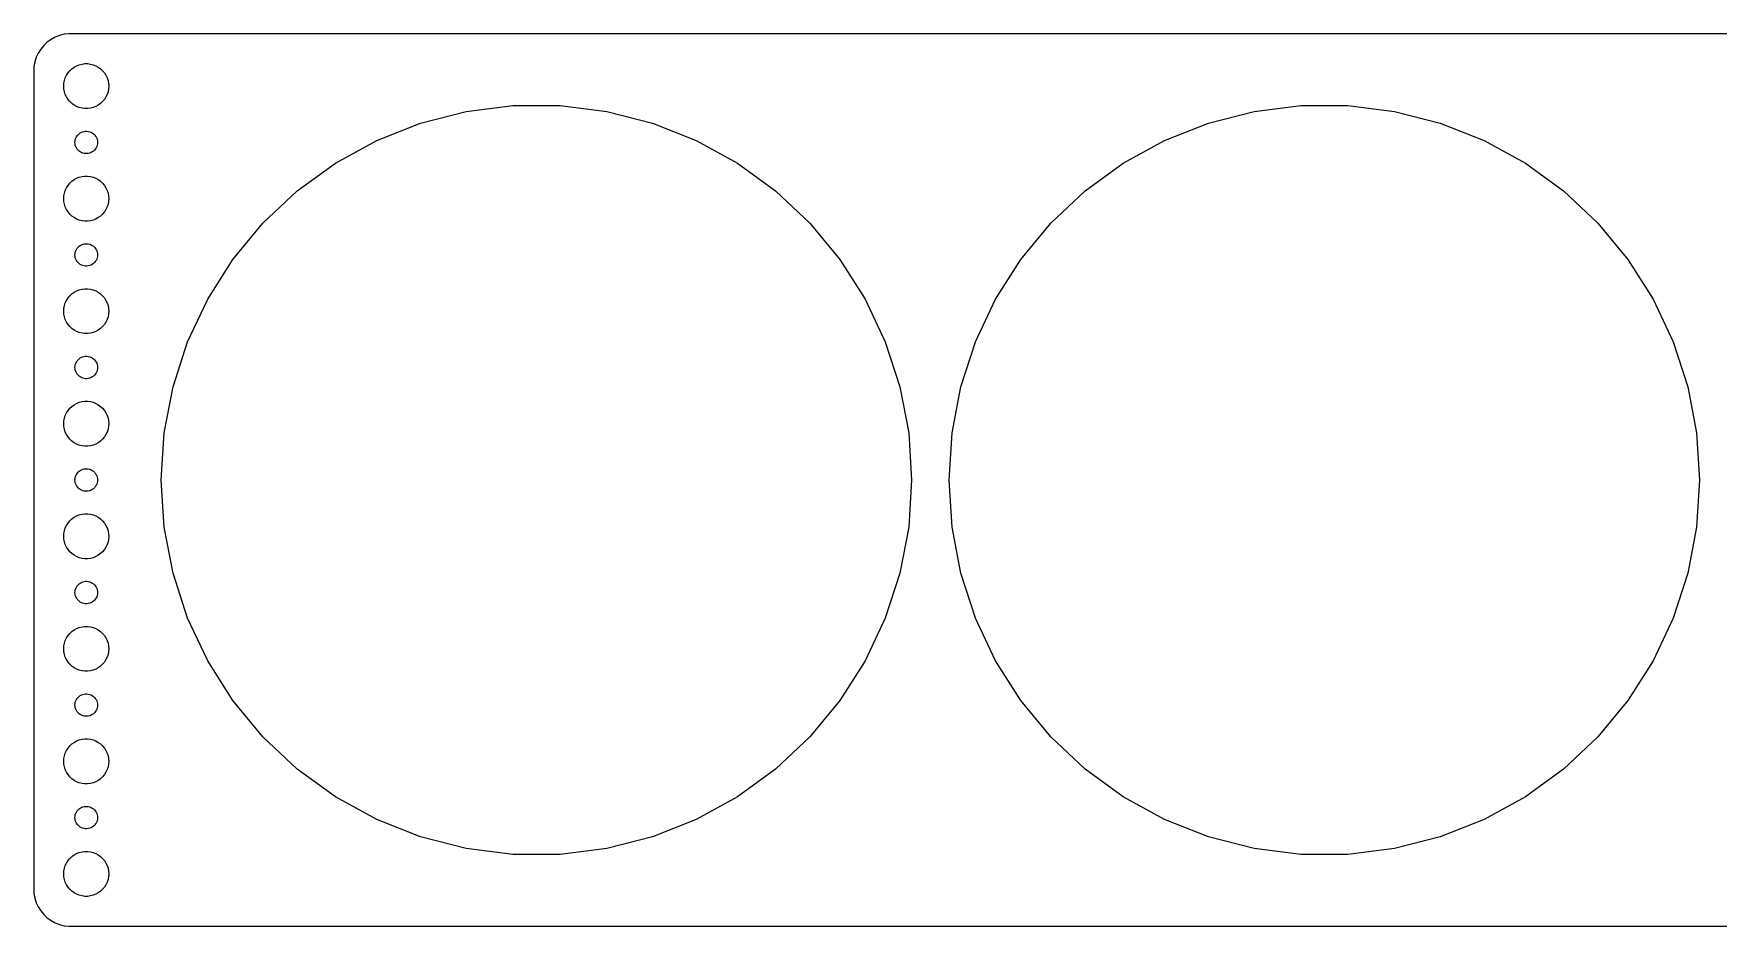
# Model space of a CAD drawing. Header units: metres. Extents: x -224 to 224, y -59 to 59.
# Drawn here: x -224.5 to 0, y -59.5 to 59.5 of the extents above; entities that cross this region are included whole.
import ezdxf

# ---------------------------------------------------------------- set-up
doc = ezdxf.new("R2010")
doc.units = ezdxf.units.M

msp = doc.modelspace()

# ---------------------------------------------------------------- linework, layer by layer
for p, q in [((-222.179, 58.7216), (-222.687, 58.3526)), ((-221.629, 59.0241), (-222.179, 58.7216)), ((-221.045, 59.2553), (-221.629, 59.0241)), ((-220.437, 59.4114), (-221.045, 59.2553)), ((-219.814, 59.4901), (-220.437, 59.4114)), ((219.814, 59.4901), (-219.814, 59.4901)), ((-224.149, 56.3406), (-224.343, 55.7434)), ((-223.882, 56.9088), (-224.149, 56.3406)), ((-223.545, 57.4389), (-223.882, 56.9088)), ((-223.145, 57.9227), (-223.545, 57.4389)), ((-222.687, 58.3526), (-223.145, 57.9227)), ((-224.461, 55.1267), (-224.5, 54.5)), ((-224.5, 54.5), (-224.5, -54.5)), ((-224.343, 55.7434), (-224.461, 55.1267)), ((-220.289, 53.6044), (-220.129, 53.9453)), ((-220.129, 53.9453), (-219.927, 54.2634)), ((-219.927, 54.2634), (-219.687, 54.5536)), ((-219.687, 54.5536), (-219.412, 54.8115)), ((-219.412, 54.8115), (-219.107, 55.033)), ((-219.107, 55.033), (-218.777, 55.2145)), ((-218.777, 55.2145), (-218.427, 55.3532)), ((-218.427, 55.3532), (-218.062, 55.4469)), ((-218.062, 55.4469), (-217.688, 55.4941)), ((-217.688, 55.4941), (-217.312, 55.4941)), ((-217.312, 55.4941), (-216.938, 55.4469)), ((-216.938, 55.4469), (-216.573, 55.3532)), ((-216.573, 55.3532), (-216.223, 55.2145)), ((-216.223, 55.2145), (-215.893, 55.033)), ((-215.893, 55.033), (-215.588, 54.8115)), ((-215.588, 54.8115), (-215.313, 54.5536)), ((-215.313, 54.5536), (-215.073, 54.2634)), ((-215.073, 54.2634), (-214.871, 53.9453)), ((-214.871, 53.9453), (-214.711, 53.6044)), ((-220.5, 52.5), (-220.476, 52.876)), ((-220.476, 52.124), (-220.5, 52.5)), ((-220.476, 52.876), (-220.406, 53.2461)), ((-220.406, 51.7539), (-220.476, 52.124)), ((-220.406, 53.2461), (-220.289, 53.6044)), ((-220.289, 51.3956), (-220.406, 51.7539)), ((-214.711, 53.6044), (-214.594, 53.2461)), ((-214.594, 51.7539), (-214.711, 51.3956)), ((-214.594, 53.2461), (-214.524, 52.876)), ((-214.524, 52.124), (-214.594, 51.7539)), ((-214.524, 52.876), (-214.5, 52.5)), ((-214.5, 52.5), (-214.524, 52.124)), ((-220.129, 51.0547), (-220.289, 51.3956)), ((-219.927, 50.7366), (-220.129, 51.0547)), ((-219.687, 50.4464), (-219.927, 50.7366)), ((-219.412, 50.1885), (-219.687, 50.4464)), ((-219.107, 49.967), (-219.412, 50.1885)), ((-218.777, 49.7855), (-219.107, 49.967)), ((-218.427, 49.6468), (-218.777, 49.7855)), ((-218.062, 49.5531), (-218.427, 49.6468)), ((-217.688, 49.5059), (-218.062, 49.5531)), ((-217.312, 49.5059), (-217.688, 49.5059)), ((-216.938, 49.5531), (-217.312, 49.5059)), ((-216.573, 49.6468), (-216.938, 49.5531)), ((-216.223, 49.7855), (-216.573, 49.6468)), ((-215.893, 49.967), (-216.223, 49.7855)), ((-215.588, 50.1885), (-215.893, 49.967)), ((-215.313, 50.4464), (-215.588, 50.1885)), ((-215.073, 50.7366), (-215.313, 50.4464)), ((-214.871, 51.0547), (-215.073, 50.7366)), ((-214.711, 51.3956), (-214.871, 51.0547)), ((-166.869, 49.1143), (-160.64, 49.9013)), ((-160.64, 49.9013), (-154.36, 49.9013)), ((-154.36, 49.9013), (-148.131, 49.1143)), ((-61.8691, 49.1143), (-55.6395, 49.9013)), ((-55.6395, 49.9013), (-49.3605, 49.9013)), ((-49.3605, 49.9013), (-43.1309, 49.1143)), ((-178.789, 45.2413), (-172.951, 47.5528)), ((-172.951, 47.5528), (-166.869, 49.1143)), ((-148.131, 49.1143), (-142.049, 47.5528)), ((-142.049, 47.5528), (-136.211, 45.2413)), ((-73.789, 45.2413), (-67.9509, 47.5528)), ((-67.9509, 47.5528), (-61.8691, 49.1143)), ((-43.1309, 49.1143), (-37.0491, 47.5528)), ((-37.0491, 47.5528), (-31.211, 45.2413)), ((-219, 45), (-218.988, 45.188)), ((-218.988, 44.812), (-219, 45)), ((-218.988, 45.188), (-218.953, 45.373)), ((-218.953, 45.373), (-218.895, 45.5522)), ((-218.895, 45.5522), (-218.814, 45.7226)), ((-218.814, 45.7226), (-218.714, 45.8817)), ((-218.714, 45.8817), (-218.593, 46.0268)), ((-218.593, 46.0268), (-218.456, 46.1558)), ((-218.456, 46.1558), (-218.304, 46.2665)), ((-218.304, 46.2665), (-218.139, 46.3572)), ((-218.139, 46.3572), (-217.964, 46.4266)), ((-217.964, 46.4266), (-217.781, 46.4734)), ((-217.781, 46.4734), (-217.594, 46.497)), ((-217.594, 46.497), (-217.406, 46.497)), ((-217.406, 46.497), (-217.219, 46.4734)), ((-217.219, 46.4734), (-217.036, 46.4266)), ((-217.036, 46.4266), (-216.861, 46.3572)), ((-216.861, 46.3572), (-216.696, 46.2665)), ((-216.696, 46.2665), (-216.544, 46.1558)), ((-216.544, 46.1558), (-216.407, 46.0268)), ((-216.407, 46.0268), (-216.286, 45.8817)), ((-216.286, 45.8817), (-216.186, 45.7226)), ((-216.186, 45.7226), (-216.105, 45.5522)), ((-216.105, 45.5522), (-216.047, 45.373)), ((-216.047, 45.373), (-216.012, 45.188)), ((-216.012, 45.188), (-216, 45)), ((-216, 45), (-216.012, 44.812)), ((-184.291, 42.2164), (-178.789, 45.2413)), ((-136.211, 45.2413), (-130.709, 42.2164)), ((-79.2913, 42.2164), (-73.789, 45.2413)), ((-31.211, 45.2413), (-25.7086, 42.2164)), ((-218.953, 44.627), (-218.988, 44.812)), ((-218.895, 44.4478), (-218.953, 44.627)), ((-218.814, 44.2774), (-218.895, 44.4478)), ((-218.714, 44.1183), (-218.814, 44.2774)), ((-218.593, 43.9732), (-218.714, 44.1183)), ((-218.456, 43.8442), (-218.593, 43.9732)), ((-218.304, 43.7335), (-218.456, 43.8442)), ((-218.139, 43.6428), (-218.304, 43.7335)), ((-217.964, 43.5734), (-218.139, 43.6428)), ((-217.781, 43.5266), (-217.964, 43.5734)), ((-217.594, 43.503), (-217.781, 43.5266)), ((-217.406, 43.503), (-217.594, 43.503)), ((-217.219, 43.5266), (-217.406, 43.503)), ((-217.036, 43.5734), (-217.219, 43.5266)), ((-216.861, 43.6428), (-217.036, 43.5734)), ((-216.696, 43.7335), (-216.861, 43.6428)), ((-216.544, 43.8442), (-216.696, 43.7335)), ((-216.407, 43.9732), (-216.544, 43.8442)), ((-216.286, 44.1183), (-216.407, 43.9732)), ((-216.186, 44.2774), (-216.286, 44.1183)), ((-216.105, 44.4478), (-216.186, 44.2774)), ((-216.047, 44.627), (-216.105, 44.4478)), ((-216.012, 44.812), (-216.047, 44.627)), ((-218.427, 40.3532), (-218.062, 40.4469)), ((-218.062, 40.4469), (-217.688, 40.4941)), ((-217.688, 40.4941), (-217.312, 40.4941)), ((-217.312, 40.4941), (-216.938, 40.4469)), ((-216.938, 40.4469), (-216.573, 40.3532)), ((-189.371, 38.5257), (-184.291, 42.2164)), ((-130.709, 42.2164), (-125.629, 38.5257)), ((-84.3712, 38.5257), (-79.2913, 42.2164)), ((-25.7086, 42.2164), (-20.6288, 38.5257)), ((-220.476, 37.876), (-220.406, 38.2461)), ((-220.406, 38.2461), (-220.289, 38.6044)), ((-220.289, 38.6044), (-220.129, 38.9453)), ((-220.129, 38.9453), (-219.927, 39.2634)), ((-219.927, 39.2634), (-219.687, 39.5536)), ((-219.687, 39.5536), (-219.412, 39.8115)), ((-219.412, 39.8115), (-219.107, 40.033)), ((-219.107, 40.033), (-218.777, 40.2145)), ((-218.777, 40.2145), (-218.427, 40.3532)), ((-216.573, 40.3532), (-216.223, 40.2145)), ((-216.223, 40.2145), (-215.893, 40.033)), ((-215.893, 40.033), (-215.588, 39.8115)), ((-215.588, 39.8115), (-215.313, 39.5536)), ((-215.313, 39.5536), (-215.073, 39.2634)), ((-215.073, 39.2634), (-214.871, 38.9453)), ((-214.871, 38.9453), (-214.711, 38.6044)), ((-214.711, 38.6044), (-214.594, 38.2461)), ((-214.594, 38.2461), (-214.524, 37.876)), ((-193.948, 34.2274), (-189.371, 38.5257)), ((-125.629, 38.5257), (-121.052, 34.2274)), ((-88.9484, 34.2274), (-84.3712, 38.5257)), ((-20.6288, 38.5257), (-16.0516, 34.2274)), ((-220.5, 37.5), (-220.476, 37.876)), ((-220.476, 37.124), (-220.5, 37.5)), ((-220.406, 36.7539), (-220.476, 37.124)), ((-220.289, 36.3956), (-220.406, 36.7539)), ((-220.129, 36.0547), (-220.289, 36.3956)), ((-219.927, 35.7366), (-220.129, 36.0547)), ((-214.871, 36.0547), (-215.073, 35.7366)), ((-214.711, 36.3956), (-214.871, 36.0547)), ((-214.594, 36.7539), (-214.711, 36.3956)), ((-214.524, 37.124), (-214.594, 36.7539)), ((-214.524, 37.876), (-214.5, 37.5)), ((-214.5, 37.5), (-214.524, 37.124)), ((-219.687, 35.4464), (-219.927, 35.7366)), ((-219.412, 35.1885), (-219.687, 35.4464)), ((-219.107, 34.967), (-219.412, 35.1885)), ((-218.777, 34.7855), (-219.107, 34.967)), ((-218.427, 34.6468), (-218.777, 34.7855)), ((-218.062, 34.5531), (-218.427, 34.6468)), ((-217.688, 34.5059), (-218.062, 34.5531)), ((-217.312, 34.5059), (-217.688, 34.5059)), ((-216.938, 34.5531), (-217.312, 34.5059)), ((-216.573, 34.6468), (-216.938, 34.5531)), ((-216.223, 34.7855), (-216.573, 34.6468)), ((-215.893, 34.967), (-216.223, 34.7855)), ((-215.588, 35.1885), (-215.893, 34.967)), ((-215.313, 35.4464), (-215.588, 35.1885)), ((-215.073, 35.7366), (-215.313, 35.4464)), ((-197.951, 29.3893), (-193.948, 34.2274)), ((-121.052, 34.2274), (-117.049, 29.3893)), ((-92.9509, 29.3893), (-88.9484, 34.2274)), ((-16.0516, 34.2274), (-12.0491, 29.3893)), ((-217.964, 31.4266), (-217.781, 31.4734)), ((-217.781, 31.4734), (-217.594, 31.497)), ((-217.594, 31.497), (-217.406, 31.497)), ((-217.406, 31.497), (-217.219, 31.4734)), ((-217.219, 31.4734), (-217.036, 31.4266)), ((-219, 30), (-218.988, 30.188)), ((-218.988, 29.812), (-219, 30)), ((-218.988, 30.188), (-218.953, 30.373)), ((-218.953, 29.627), (-218.988, 29.812)), ((-218.953, 30.373), (-218.895, 30.5522)), ((-218.895, 29.4478), (-218.953, 29.627)), ((-218.895, 30.5522), (-218.814, 30.7226)), ((-218.814, 29.2774), (-218.895, 29.4478)), ((-218.814, 30.7226), (-218.714, 30.8817)), ((-218.714, 29.1183), (-218.814, 29.2774)), ((-218.714, 30.8817), (-218.593, 31.0268)), ((-218.593, 31.0268), (-218.456, 31.1558)), ((-218.456, 31.1558), (-218.304, 31.2665)), ((-218.304, 31.2665), (-218.139, 31.3572)), ((-218.139, 31.3572), (-217.964, 31.4266)), ((-217.036, 31.4266), (-216.861, 31.3572)), ((-216.861, 31.3572), (-216.696, 31.2665)), ((-216.696, 31.2665), (-216.544, 31.1558)), ((-216.544, 31.1558), (-216.407, 31.0268)), ((-216.407, 31.0268), (-216.286, 30.8817)), ((-216.286, 30.8817), (-216.186, 30.7226)), ((-216.186, 29.2774), (-216.286, 29.1183)), ((-216.186, 30.7226), (-216.105, 30.5522)), ((-216.105, 29.4478), (-216.186, 29.2774)), ((-216.105, 30.5522), (-216.047, 30.373)), ((-216.047, 29.627), (-216.105, 29.4478)), ((-216.047, 30.373), (-216.012, 30.188)), ((-216.012, 29.812), (-216.047, 29.627)), ((-216.012, 30.188), (-216, 30)), ((-216, 30), (-216.012, 29.812)), ((-201.315, 24.0877), (-197.951, 29.3893)), ((-117.049, 29.3893), (-113.685, 24.0877)), ((-96.3153, 24.0877), (-92.9509, 29.3893)), ((-12.0491, 29.3893), (-8.68466, 24.0877)), ((-218.593, 28.9732), (-218.714, 29.1183)), ((-218.456, 28.8442), (-218.593, 28.9732)), ((-218.304, 28.7335), (-218.456, 28.8442)), ((-218.139, 28.6427), (-218.304, 28.7335)), ((-217.964, 28.5734), (-218.139, 28.6427)), ((-217.781, 28.5266), (-217.964, 28.5734)), ((-217.594, 28.503), (-217.781, 28.5266)), ((-217.406, 28.503), (-217.594, 28.503)), ((-217.219, 28.5266), (-217.406, 28.503)), ((-217.036, 28.5734), (-217.219, 28.5266)), ((-216.861, 28.6427), (-217.036, 28.5734)), ((-216.696, 28.7335), (-216.861, 28.6427)), ((-216.544, 28.8442), (-216.696, 28.7335)), ((-216.407, 28.9732), (-216.544, 28.8442)), ((-216.286, 29.1183), (-216.407, 28.9732)), ((-219.687, 24.5536), (-219.412, 24.8115)), ((-219.412, 24.8115), (-219.107, 25.033)), ((-219.107, 25.033), (-218.777, 25.2145)), ((-218.777, 25.2145), (-218.427, 25.3532)), ((-218.427, 25.3532), (-218.062, 25.4469)), ((-218.062, 25.4469), (-217.688, 25.4941)), ((-217.688, 25.4941), (-217.312, 25.4941)), ((-217.312, 25.4941), (-216.938, 25.4469)), ((-216.938, 25.4469), (-216.573, 25.3532)), ((-216.573, 25.3532), (-216.223, 25.2145)), ((-216.223, 25.2145), (-215.893, 25.033)), ((-215.893, 25.033), (-215.588, 24.8115)), ((-215.588, 24.8115), (-215.313, 24.5536)), ((-220.5, 22.5), (-220.476, 22.876)), ((-220.476, 22.124), (-220.5, 22.5)), ((-220.476, 22.876), (-220.406, 23.2461)), ((-220.406, 23.2461), (-220.289, 23.6044)), ((-220.289, 23.6044), (-220.129, 23.9453)), ((-220.129, 23.9453), (-219.927, 24.2634)), ((-219.927, 24.2634), (-219.687, 24.5536)), ((-215.313, 24.5536), (-215.073, 24.2634)), ((-215.073, 24.2634), (-214.871, 23.9453)), ((-214.871, 23.9453), (-214.711, 23.6044)), ((-214.711, 23.6044), (-214.594, 23.2461)), ((-214.594, 23.2461), (-214.524, 22.876)), ((-214.524, 22.876), (-214.5, 22.5)), ((-214.5, 22.5), (-214.524, 22.124)), ((-203.989, 18.4062), (-201.315, 24.0877)), ((-113.685, 24.0877), (-111.011, 18.4062)), ((-98.9888, 18.4062), (-96.3153, 24.0877)), ((-8.68466, 24.0877), (-6.01117, 18.4062)), ((-220.406, 21.7539), (-220.476, 22.124)), ((-220.289, 21.3956), (-220.406, 21.7539)), ((-220.129, 21.0547), (-220.289, 21.3956)), ((-219.927, 20.7366), (-220.129, 21.0547)), ((-219.687, 20.4464), (-219.927, 20.7366)), ((-219.412, 20.1884), (-219.687, 20.4464)), ((-215.313, 20.4464), (-215.588, 20.1884)), ((-215.073, 20.7366), (-215.313, 20.4464)), ((-214.871, 21.0547), (-215.073, 20.7366)), ((-214.711, 21.3956), (-214.871, 21.0547)), ((-214.594, 21.7539), (-214.711, 21.3956)), ((-214.524, 22.124), (-214.594, 21.7539)), ((-219.107, 19.967), (-219.412, 20.1884)), ((-218.777, 19.7855), (-219.107, 19.967)), ((-218.427, 19.6468), (-218.777, 19.7855)), ((-218.062, 19.5531), (-218.427, 19.6468)), ((-217.688, 19.5059), (-218.062, 19.5531)), ((-217.312, 19.5059), (-217.688, 19.5059)), ((-216.938, 19.5531), (-217.312, 19.5059)), ((-216.573, 19.6468), (-216.938, 19.5531)), ((-216.223, 19.7855), (-216.573, 19.6468)), ((-215.893, 19.967), (-216.223, 19.7855)), ((-215.588, 20.1884), (-215.893, 19.967)), ((-205.929, 12.4345), (-203.989, 18.4062)), ((-111.011, 18.4062), (-109.071, 12.4345)), ((-100.929, 12.4345), (-98.9888, 18.4062)), ((-6.01117, 18.4062), (-4.07083, 12.4345)), ((-218.895, 15.5522), (-218.814, 15.7226)), ((-218.814, 15.7226), (-218.714, 15.8817)), ((-218.714, 15.8817), (-218.593, 16.0268)), ((-218.593, 16.0268), (-218.456, 16.1558)), ((-218.456, 16.1558), (-218.304, 16.2665)), ((-218.304, 16.2665), (-218.139, 16.3572)), ((-218.139, 16.3572), (-217.964, 16.4266)), ((-217.964, 16.4266), (-217.781, 16.4734)), ((-217.781, 16.4734), (-217.594, 16.497)), ((-217.594, 16.497), (-217.406, 16.497)), ((-217.406, 16.497), (-217.219, 16.4734)), ((-217.219, 16.4734), (-217.036, 16.4266)), ((-217.036, 16.4266), (-216.861, 16.3572)), ((-216.861, 16.3572), (-216.696, 16.2665)), ((-216.696, 16.2665), (-216.544, 16.1558)), ((-216.544, 16.1558), (-216.407, 16.0268)), ((-216.407, 16.0268), (-216.286, 15.8817)), ((-216.286, 15.8817), (-216.186, 15.7226)), ((-216.186, 15.7226), (-216.105, 15.5522)), ((-219, 15), (-218.988, 15.188)), ((-218.988, 14.812), (-219, 15)), ((-218.988, 15.188), (-218.953, 15.373)), ((-218.953, 14.627), (-218.988, 14.812)), ((-218.953, 15.373), (-218.895, 15.5522)), ((-218.895, 14.4478), (-218.953, 14.627)), ((-218.814, 14.2774), (-218.895, 14.4478)), ((-218.714, 14.1183), (-218.814, 14.2774)), ((-218.593, 13.9732), (-218.714, 14.1183)), ((-218.456, 13.8442), (-218.593, 13.9732)), ((-218.304, 13.7335), (-218.456, 13.8442)), ((-218.139, 13.6427), (-218.304, 13.7335)), ((-217.964, 13.5734), (-218.139, 13.6427)), ((-217.781, 13.5266), (-217.964, 13.5734)), ((-217.594, 13.5029), (-217.781, 13.5266)), ((-217.406, 13.5029), (-217.594, 13.5029)), ((-217.219, 13.5266), (-217.406, 13.5029)), ((-217.036, 13.5734), (-217.219, 13.5266)), ((-216.861, 13.6427), (-217.036, 13.5734)), ((-216.696, 13.7335), (-216.861, 13.6427)), ((-216.544, 13.8442), (-216.696, 13.7335)), ((-216.407, 13.9732), (-216.544, 13.8442)), ((-216.286, 14.1183), (-216.407, 13.9732)), ((-216.186, 14.2774), (-216.286, 14.1183)), ((-216.105, 14.4478), (-216.186, 14.2774)), ((-216.105, 15.5522), (-216.047, 15.373)), ((-216.047, 14.627), (-216.105, 14.4478)), ((-216.047, 15.373), (-216.012, 15.188)), ((-216.012, 14.812), (-216.047, 14.627)), ((-216.012, 15.188), (-216, 15)), ((-216, 15), (-216.012, 14.812)), ((-207.106, 6.26665), (-205.929, 12.4345)), ((-109.071, 12.4345), (-107.894, 6.26665)), ((-102.106, 6.26665), (-100.929, 12.4345)), ((-4.07083, 12.4345), (-2.89426, 6.26665)), ((-220.129, 8.94525), (-219.927, 9.26335)), ((-219.927, 9.26335), (-219.687, 9.55363)), ((-219.687, 9.55363), (-219.412, 9.81154)), ((-219.412, 9.81154), (-219.107, 10.033)), ((-219.107, 10.033), (-218.777, 10.2145)), ((-218.777, 10.2145), (-218.427, 10.3532)), ((-218.427, 10.3532), (-218.062, 10.4469)), ((-218.062, 10.4469), (-217.688, 10.4941)), ((-217.688, 10.4941), (-217.312, 10.4941)), ((-217.312, 10.4941), (-216.938, 10.4469)), ((-216.938, 10.4469), (-216.573, 10.3532)), ((-216.573, 10.3532), (-216.223, 10.2145)), ((-216.223, 10.2145), (-215.893, 10.033)), ((-215.893, 10.033), (-215.588, 9.81154)), ((-215.588, 9.81154), (-215.313, 9.55363)), ((-215.313, 9.55363), (-215.073, 9.26335)), ((-215.073, 9.26335), (-214.871, 8.94525)), ((-220.5, 7.5), (-220.476, 7.87599)), ((-220.476, 7.12399), (-220.5, 7.5)), ((-220.476, 7.87599), (-220.406, 8.24606)), ((-220.406, 6.75392), (-220.476, 7.12399)), ((-220.406, 8.24606), (-220.289, 8.60437)), ((-220.289, 6.39561), (-220.406, 6.75392)), ((-220.289, 8.60437), (-220.129, 8.94525)), ((-214.871, 8.94525), (-214.711, 8.60437)), ((-214.711, 8.60437), (-214.594, 8.24606)), ((-214.594, 6.75392), (-214.711, 6.39561)), ((-214.594, 8.24606), (-214.524, 7.87599)), ((-214.524, 7.12399), (-214.594, 6.75392)), ((-214.524, 7.87599), (-214.5, 7.5)), ((-214.5, 7.5), (-214.524, 7.12399)), ((-220.129, 6.05473), (-220.289, 6.39561)), ((-219.927, 5.73663), (-220.129, 6.05473)), ((-219.687, 5.44635), (-219.927, 5.73663)), ((-219.412, 5.18845), (-219.687, 5.44635)), ((-219.107, 4.96701), (-219.412, 5.18845)), ((-218.777, 4.78551), (-219.107, 4.96701)), ((-218.427, 4.64682), (-218.777, 4.78551)), ((-218.062, 4.55313), (-218.427, 4.64682)), ((-217.688, 4.50591), (-218.062, 4.55313)), ((-217.312, 4.50591), (-217.688, 4.50591)), ((-216.938, 4.55313), (-217.312, 4.50591)), ((-216.573, 4.64682), (-216.938, 4.55313)), ((-216.223, 4.78551), (-216.573, 4.64682)), ((-215.893, 4.96701), (-216.223, 4.78551)), ((-215.588, 5.18845), (-215.893, 4.96701)), ((-215.313, 5.44635), (-215.588, 5.18845)), ((-215.073, 5.73663), (-215.313, 5.44635)), ((-214.871, 6.05473), (-215.073, 5.73663)), ((-214.711, 6.39561), (-214.871, 6.05473)), ((-207.5, 0), (-207.106, 6.26665)), ((-107.894, 6.26665), (-107.5, 0)), ((-102.5, 0), (-102.106, 6.26665)), ((-2.89426, 6.26665), (-2.5, 0)), ((-219, 0), (-218.988, 0.18799)), ((-218.988, -0.18799), (-219, 0)), ((-218.988, 0.18799), (-218.953, 0.37303)), ((-218.953, 0.37303), (-218.895, 0.55219)), ((-218.895, 0.55219), (-218.814, 0.72263)), ((-218.814, 0.72263), (-218.714, 0.88167)), ((-218.714, 0.88167), (-218.593, 1.02681)), ((-218.593, 1.02681), (-218.456, 1.15576)), ((-218.456, 1.15576), (-218.304, 1.26648)), ((-218.304, 1.26648), (-218.139, 1.35724)), ((-218.139, 1.35724), (-217.964, 1.42657)), ((-217.964, 1.42657), (-217.781, 1.47342)), ((-217.781, 1.47342), (-217.594, 1.49704)), ((-217.594, 1.49704), (-217.406, 1.49704)), ((-217.406, 1.49704), (-217.219, 1.47342)), ((-217.219, 1.47342), (-217.036, 1.42657)), ((-217.036, 1.42657), (-216.861, 1.35724)), ((-216.861, 1.35724), (-216.696, 1.26648)), ((-216.696, 1.26648), (-216.544, 1.15576)), ((-216.544, 1.15576), (-216.407, 1.02681)), ((-216.407, 1.02681), (-216.286, 0.88167)), ((-216.286, 0.88167), (-216.186, 0.72263)), ((-216.186, 0.72263), (-216.105, 0.55219)), ((-216.105, 0.55219), (-216.047, 0.37303)), ((-216.047, 0.37303), (-216.012, 0.18799)), ((-216.012, 0.18799), (-216, 0)), ((-216, 0), (-216.012, -0.18799)), ((-207.106, -6.26665), (-207.5, 0)), ((-107.5, 0), (-107.894, -6.26665)), ((-102.106, -6.26665), (-102.5, 0)), ((-2.5, 0), (-2.89426, -6.26665)), ((-218.953, -0.37303), (-218.988, -0.18799)), ((-218.895, -0.55219), (-218.953, -0.37303)), ((-218.814, -0.72263), (-218.895, -0.55219)), ((-218.714, -0.88167), (-218.814, -0.72263)), ((-218.593, -1.02681), (-218.714, -0.88167)), ((-218.456, -1.15576), (-218.593, -1.02681)), ((-218.304, -1.26648), (-218.456, -1.15576)), ((-218.139, -1.35724), (-218.304, -1.26648)), ((-217.964, -1.42657), (-218.139, -1.35724)), ((-217.781, -1.47342), (-217.964, -1.42657)), ((-217.594, -1.49704), (-217.781, -1.47342)), ((-217.406, -1.49704), (-217.594, -1.49704)), ((-217.219, -1.47342), (-217.406, -1.49704)), ((-217.036, -1.42657), (-217.219, -1.47342)), ((-216.861, -1.35724), (-217.036, -1.42657)), ((-216.696, -1.26648), (-216.861, -1.35724)), ((-216.544, -1.15576), (-216.696, -1.26648)), ((-216.407, -1.02681), (-216.544, -1.15576)), ((-216.286, -0.88167), (-216.407, -1.02681)), ((-216.186, -0.72263), (-216.286, -0.88167)), ((-216.105, -0.55219), (-216.186, -0.72263)), ((-216.047, -0.37303), (-216.105, -0.55219)), ((-216.012, -0.18799), (-216.047, -0.37303)), ((-220.406, -6.75392), (-220.289, -6.39561)), ((-220.289, -6.39561), (-220.129, -6.05473)), ((-220.129, -6.05473), (-219.927, -5.73663)), ((-219.927, -5.73663), (-219.687, -5.44635)), ((-219.687, -5.44635), (-219.412, -5.18845)), ((-219.412, -5.18845), (-219.107, -4.96701)), ((-219.107, -4.96701), (-218.777, -4.78551)), ((-218.777, -4.78551), (-218.427, -4.64682)), ((-218.427, -4.64682), (-218.062, -4.55313)), ((-218.062, -4.55313), (-217.688, -4.50591)), ((-217.688, -4.50591), (-217.312, -4.50591)), ((-217.312, -4.50591), (-216.938, -4.55313)), ((-216.938, -4.55313), (-216.573, -4.64682)), ((-216.573, -4.64682), (-216.223, -4.78551)), ((-216.223, -4.78551), (-215.893, -4.96701)), ((-215.893, -4.96701), (-215.588, -5.18845)), ((-215.588, -5.18845), (-215.313, -5.44635)), ((-215.313, -5.44635), (-215.073, -5.73663)), ((-215.073, -5.73663), (-214.871, -6.05473)), ((-214.871, -6.05473), (-214.711, -6.39561)), ((-214.711, -6.39561), (-214.594, -6.75392)), ((-205.929, -12.4345), (-207.106, -6.26665)), ((-107.894, -6.26665), (-109.071, -12.4345)), ((-100.929, -12.4345), (-102.106, -6.26665)), ((-2.89426, -6.26665), (-4.07083, -12.4345)), ((-220.5, -7.5), (-220.476, -7.12399)), ((-220.476, -7.87599), (-220.5, -7.5)), ((-220.476, -7.12399), (-220.406, -6.75392)), ((-220.406, -8.24606), (-220.476, -7.87599)), ((-220.289, -8.60437), (-220.406, -8.24606)), ((-220.129, -8.94525), (-220.289, -8.60437)), ((-219.927, -9.26335), (-220.129, -8.94525)), ((-214.871, -8.94525), (-215.073, -9.26335)), ((-214.711, -8.60437), (-214.871, -8.94525)), ((-214.594, -8.24606), (-214.711, -8.60437)), ((-214.594, -6.75392), (-214.524, -7.12399)), ((-214.524, -7.87599), (-214.594, -8.24606)), ((-214.524, -7.12399), (-214.5, -7.5)), ((-214.5, -7.5), (-214.524, -7.87599)), ((-219.687, -9.55363), (-219.927, -9.26335)), ((-219.412, -9.81154), (-219.687, -9.55363)), ((-219.107, -10.033), (-219.412, -9.81154)), ((-218.777, -10.2145), (-219.107, -10.033)), ((-218.427, -10.3532), (-218.777, -10.2145)), ((-218.062, -10.4469), (-218.427, -10.3532)), ((-217.688, -10.4941), (-218.062, -10.4469)), ((-217.312, -10.4941), (-217.688, -10.4941)), ((-216.938, -10.4469), (-217.312, -10.4941)), ((-216.573, -10.3532), (-216.938, -10.4469)), ((-216.223, -10.2145), (-216.573, -10.3532)), ((-215.893, -10.033), (-216.223, -10.2145)), ((-215.588, -9.81154), (-215.893, -10.033)), ((-215.313, -9.55363), (-215.588, -9.81154)), ((-215.073, -9.26335), (-215.313, -9.55363)), ((-203.989, -18.4062), (-205.929, -12.4345)), ((-109.071, -12.4345), (-111.011, -18.4062)), ((-98.9888, -18.4062), (-100.929, -12.4345)), ((-4.07083, -12.4345), (-6.01117, -18.4062)), ((-219, -15), (-218.988, -14.812)), ((-218.988, -15.188), (-219, -15)), ((-218.988, -14.812), (-218.953, -14.627)), ((-218.953, -15.373), (-218.988, -15.188)), ((-218.953, -14.627), (-218.895, -14.4478)), ((-218.895, -15.5522), (-218.953, -15.373)), ((-218.895, -14.4478), (-218.814, -14.2774)), ((-218.814, -15.7226), (-218.895, -15.5522)), ((-218.814, -14.2774), (-218.714, -14.1183)), ((-218.714, -14.1183), (-218.593, -13.9732)), ((-218.593, -13.9732), (-218.456, -13.8442)), ((-218.456, -13.8442), (-218.304, -13.7335)), ((-218.304, -13.7335), (-218.139, -13.6427)), ((-218.139, -13.6427), (-217.964, -13.5734)), ((-217.964, -13.5734), (-217.781, -13.5266)), ((-217.781, -13.5266), (-217.594, -13.5029)), ((-217.594, -13.5029), (-217.406, -13.5029)), ((-217.406, -13.5029), (-217.219, -13.5266)), ((-217.219, -13.5266), (-217.036, -13.5734)), ((-217.036, -13.5734), (-216.861, -13.6427)), ((-216.861, -13.6427), (-216.696, -13.7335)), ((-216.696, -13.7335), (-216.544, -13.8442)), ((-216.544, -13.8442), (-216.407, -13.9732)), ((-216.407, -13.9732), (-216.286, -14.1183)), ((-216.286, -14.1183), (-216.186, -14.2774)), ((-216.186, -14.2774), (-216.105, -14.4478)), ((-216.105, -15.5522), (-216.186, -15.7226)), ((-216.105, -14.4478), (-216.047, -14.627)), ((-216.047, -15.373), (-216.105, -15.5522)), ((-216.047, -14.627), (-216.012, -14.812)), ((-216.012, -15.188), (-216.047, -15.373)), ((-216.012, -14.812), (-216, -15)), ((-216, -15), (-216.012, -15.188)), ((-218.714, -15.8817), (-218.814, -15.7226)), ((-218.593, -16.0268), (-218.714, -15.8817)), ((-218.456, -16.1558), (-218.593, -16.0268)), ((-218.304, -16.2665), (-218.456, -16.1558)), ((-218.139, -16.3572), (-218.304, -16.2665)), ((-217.964, -16.4266), (-218.139, -16.3572)), ((-217.781, -16.4734), (-217.964, -16.4266)), ((-217.594, -16.497), (-217.781, -16.4734)), ((-217.406, -16.497), (-217.594, -16.497)), ((-217.219, -16.4734), (-217.406, -16.497)), ((-217.036, -16.4266), (-217.219, -16.4734)), ((-216.861, -16.3572), (-217.036, -16.4266)), ((-216.696, -16.2665), (-216.861, -16.3572)), ((-216.544, -16.1558), (-216.696, -16.2665)), ((-216.407, -16.0268), (-216.544, -16.1558)), ((-216.286, -15.8817), (-216.407, -16.0268)), ((-216.186, -15.7226), (-216.286, -15.8817)), ((-219.687, -20.4464), (-219.412, -20.1884)), ((-219.412, -20.1884), (-219.107, -19.967)), ((-219.107, -19.967), (-218.777, -19.7855)), ((-218.777, -19.7855), (-218.427, -19.6468)), ((-218.427, -19.6468), (-218.062, -19.5531)), ((-218.062, -19.5531), (-217.688, -19.5059)), ((-217.688, -19.5059), (-217.312, -19.5059)), ((-217.312, -19.5059), (-216.938, -19.5531)), ((-216.938, -19.5531), (-216.573, -19.6468)), ((-216.573, -19.6468), (-216.223, -19.7855)), ((-216.223, -19.7855), (-215.893, -19.967)), ((-215.893, -19.967), (-215.588, -20.1884)), ((-215.588, -20.1884), (-215.313, -20.4464)), ((-201.315, -24.0877), (-203.989, -18.4062)), ((-111.011, -18.4062), (-113.685, -24.0877)), ((-96.3153, -24.0877), (-98.9888, -18.4062)), ((-6.01117, -18.4062), (-8.68466, -24.0877)), ((-220.5, -22.5), (-220.476, -22.124)), ((-220.476, -22.124), (-220.406, -21.7539)), ((-220.406, -21.7539), (-220.289, -21.3956)), ((-220.289, -21.3956), (-220.129, -21.0547)), ((-220.129, -21.0547), (-219.927, -20.7366)), ((-219.927, -20.7366), (-219.687, -20.4464)), ((-215.313, -20.4464), (-215.073, -20.7366)), ((-215.073, -20.7366), (-214.871, -21.0547)), ((-214.871, -21.0547), (-214.711, -21.3956)), ((-214.711, -21.3956), (-214.594, -21.7539)), ((-214.594, -21.7539), (-214.524, -22.124)), ((-214.524, -22.124), (-214.5, -22.5)), ((-220.476, -22.876), (-220.5, -22.5)), ((-220.406, -23.2461), (-220.476, -22.876)), ((-220.289, -23.6044), (-220.406, -23.2461)), ((-220.129, -23.9453), (-220.289, -23.6044)), ((-219.927, -24.2634), (-220.129, -23.9453)), ((-219.687, -24.5536), (-219.927, -24.2634)), ((-219.412, -24.8115), (-219.687, -24.5536)), ((-215.313, -24.5536), (-215.588, -24.8115)), ((-215.073, -24.2634), (-215.313, -24.5536)), ((-214.871, -23.9453), (-215.073, -24.2634)), ((-214.711, -23.6044), (-214.871, -23.9453)), ((-214.594, -23.2461), (-214.711, -23.6044)), ((-214.524, -22.876), (-214.594, -23.2461)), ((-214.5, -22.5), (-214.524, -22.876)), ((-197.951, -29.3893), (-201.315, -24.0877)), ((-113.685, -24.0877), (-117.049, -29.3893)), ((-92.9509, -29.3893), (-96.3153, -24.0877)), ((-8.68466, -24.0877), (-12.0491, -29.3893)), ((-219.107, -25.033), (-219.412, -24.8115)), ((-218.777, -25.2145), (-219.107, -25.033)), ((-218.427, -25.3532), (-218.777, -25.2145)), ((-218.062, -25.4469), (-218.427, -25.3532)), ((-217.688, -25.4941), (-218.062, -25.4469)), ((-217.312, -25.4941), (-217.688, -25.4941)), ((-216.938, -25.4469), (-217.312, -25.4941)), ((-216.573, -25.3532), (-216.938, -25.4469)), ((-216.223, -25.2145), (-216.573, -25.3532)), ((-215.893, -25.033), (-216.223, -25.2145)), ((-215.588, -24.8115), (-215.893, -25.033)), ((-218.814, -29.2774), (-218.714, -29.1183)), ((-218.714, -29.1183), (-218.593, -28.9732)), ((-218.593, -28.9732), (-218.456, -28.8442)), ((-218.456, -28.8442), (-218.304, -28.7335)), ((-218.304, -28.7335), (-218.139, -28.6427)), ((-218.139, -28.6427), (-217.964, -28.5734)), ((-217.964, -28.5734), (-217.781, -28.5266)), ((-217.781, -28.5266), (-217.594, -28.503)), ((-217.594, -28.503), (-217.406, -28.503)), ((-217.406, -28.503), (-217.219, -28.5266)), ((-217.219, -28.5266), (-217.036, -28.5734)), ((-217.036, -28.5734), (-216.861, -28.6427)), ((-216.861, -28.6427), (-216.696, -28.7335)), ((-216.696, -28.7335), (-216.544, -28.8442)), ((-216.544, -28.8442), (-216.407, -28.9732)), ((-216.407, -28.9732), (-216.286, -29.1183)), ((-216.286, -29.1183), (-216.186, -29.2774)), ((-219, -30), (-218.988, -29.812)), ((-218.988, -30.188), (-219, -30)), ((-218.988, -29.812), (-218.953, -29.627)), ((-218.953, -30.373), (-218.988, -30.188)), ((-218.953, -29.627), (-218.895, -29.4478)), ((-218.895, -30.5522), (-218.953, -30.373)), ((-218.895, -29.4478), (-218.814, -29.2774)), ((-218.814, -30.7226), (-218.895, -30.5522)), ((-218.714, -30.8817), (-218.814, -30.7226)), ((-218.593, -31.0268), (-218.714, -30.8817)), ((-218.456, -31.1558), (-218.593, -31.0268)), ((-218.304, -31.2665), (-218.456, -31.1558)), ((-218.139, -31.3572), (-218.304, -31.2665)), ((-217.964, -31.4266), (-218.139, -31.3572)), ((-217.781, -31.4734), (-217.964, -31.4266)), ((-217.036, -31.4266), (-217.219, -31.4734)), ((-216.861, -31.3572), (-217.036, -31.4266)), ((-216.696, -31.2665), (-216.861, -31.3572)), ((-216.544, -31.1558), (-216.696, -31.2665)), ((-216.407, -31.0268), (-216.544, -31.1558)), ((-216.286, -30.8817), (-216.407, -31.0268)), ((-216.186, -30.7226), (-216.286, -30.8817)), ((-216.186, -29.2774), (-216.105, -29.4478)), ((-216.105, -30.5522), (-216.186, -30.7226)), ((-216.105, -29.4478), (-216.047, -29.627)), ((-216.047, -30.373), (-216.105, -30.5522)), ((-216.047, -29.627), (-216.012, -29.812)), ((-216.012, -30.188), (-216.047, -30.373)), ((-216.012, -29.812), (-216, -30)), ((-216, -30), (-216.012, -30.188)), ((-193.948, -34.2274), (-197.951, -29.3893)), ((-117.049, -29.3893), (-121.052, -34.2274)), ((-88.9484, -34.2274), (-92.9509, -29.3893)), ((-12.0491, -29.3893), (-16.0516, -34.2274)), ((-217.594, -31.497), (-217.781, -31.4734)), ((-217.406, -31.497), (-217.594, -31.497)), ((-217.219, -31.4734), (-217.406, -31.497)), ((-220.129, -36.0547), (-219.927, -35.7366)), ((-219.927, -35.7366), (-219.687, -35.4464)), ((-219.687, -35.4464), (-219.412, -35.1885)), ((-219.412, -35.1885), (-219.107, -34.967)), ((-219.107, -34.967), (-218.777, -34.7855)), ((-218.777, -34.7855), (-218.427, -34.6468)), ((-218.427, -34.6468), (-218.062, -34.5531)), ((-218.062, -34.5531), (-217.688, -34.5059)), ((-217.688, -34.5059), (-217.312, -34.5059)), ((-217.312, -34.5059), (-216.938, -34.5531)), ((-216.938, -34.5531), (-216.573, -34.6468)), ((-216.573, -34.6468), (-216.223, -34.7855)), ((-216.223, -34.7855), (-215.893, -34.967)), ((-215.893, -34.967), (-215.588, -35.1885)), ((-215.588, -35.1885), (-215.313, -35.4464)), ((-215.313, -35.4464), (-215.073, -35.7366)), ((-215.073, -35.7366), (-214.871, -36.0547)), ((-189.371, -38.5257), (-193.948, -34.2274)), ((-121.052, -34.2274), (-125.629, -38.5257)), ((-84.3712, -38.5257), (-88.9484, -34.2274)), ((-16.0516, -34.2274), (-20.6288, -38.5257)), ((-220.5, -37.5), (-220.476, -37.124)), ((-220.476, -37.876), (-220.5, -37.5)), ((-220.476, -37.124), (-220.406, -36.7539)), ((-220.406, -38.2461), (-220.476, -37.876)), ((-220.406, -36.7539), (-220.289, -36.3956)), ((-220.289, -36.3956), (-220.129, -36.0547)), ((-214.871, -36.0547), (-214.711, -36.3956)), ((-214.711, -36.3956), (-214.594, -36.7539)), ((-214.594, -36.7539), (-214.524, -37.124)), ((-214.524, -37.876), (-214.594, -38.2461)), ((-214.524, -37.124), (-214.5, -37.5)), ((-214.5, -37.5), (-214.524, -37.876)), ((-220.289, -38.6044), (-220.406, -38.2461)), ((-220.129, -38.9453), (-220.289, -38.6044)), ((-219.927, -39.2634), (-220.129, -38.9453)), ((-219.687, -39.5536), (-219.927, -39.2634)), ((-219.412, -39.8115), (-219.687, -39.5536)), ((-219.107, -40.033), (-219.412, -39.8115)), ((-218.777, -40.2145), (-219.107, -40.033)), ((-218.427, -40.3532), (-218.777, -40.2145)), ((-218.062, -40.4469), (-218.427, -40.3532)), ((-216.573, -40.3532), (-216.938, -40.4469)), ((-216.223, -40.2145), (-216.573, -40.3532)), ((-215.893, -40.033), (-216.223, -40.2145)), ((-215.588, -39.8115), (-215.893, -40.033)), ((-215.313, -39.5536), (-215.588, -39.8115)), ((-215.073, -39.2634), (-215.313, -39.5536)), ((-214.871, -38.9453), (-215.073, -39.2634)), ((-214.711, -38.6044), (-214.871, -38.9453)), ((-214.594, -38.2461), (-214.711, -38.6044)), ((-184.291, -42.2164), (-189.371, -38.5257)), ((-125.629, -38.5257), (-130.709, -42.2164)), ((-79.2913, -42.2164), (-84.3712, -38.5257)), ((-20.6288, -38.5257), (-25.7086, -42.2164)), ((-217.688, -40.4941), (-218.062, -40.4469)), ((-217.312, -40.4941), (-217.688, -40.4941)), ((-216.938, -40.4469), (-217.312, -40.4941)), ((-178.789, -45.2413), (-184.291, -42.2164)), ((-130.709, -42.2164), (-136.211, -45.2413)), ((-73.789, -45.2413), (-79.2913, -42.2164)), ((-25.7086, -42.2164), (-31.211, -45.2413)), ((-219, -45), (-218.988, -44.812)), ((-218.988, -44.812), (-218.953, -44.627)), ((-218.953, -44.627), (-218.895, -44.4478)), ((-218.895, -44.4478), (-218.814, -44.2774)), ((-218.814, -44.2774), (-218.714, -44.1183)), ((-218.714, -44.1183), (-218.593, -43.9732)), ((-218.593, -43.9732), (-218.456, -43.8442)), ((-218.456, -43.8442), (-218.304, -43.7335)), ((-218.304, -43.7335), (-218.139, -43.6428)), ((-218.139, -43.6428), (-217.964, -43.5734)), ((-217.964, -43.5734), (-217.781, -43.5266)), ((-217.781, -43.5266), (-217.594, -43.503)), ((-217.594, -43.503), (-217.406, -43.503)), ((-217.406, -43.503), (-217.219, -43.5266)), ((-217.219, -43.5266), (-217.036, -43.5734)), ((-217.036, -43.5734), (-216.861, -43.6428)), ((-216.861, -43.6428), (-216.696, -43.7335)), ((-216.696, -43.7335), (-216.544, -43.8442)), ((-216.544, -43.8442), (-216.407, -43.9732)), ((-216.407, -43.9732), (-216.286, -44.1183)), ((-216.286, -44.1183), (-216.186, -44.2774)), ((-216.186, -44.2774), (-216.105, -44.4478)), ((-216.105, -44.4478), (-216.047, -44.627)), ((-216.047, -44.627), (-216.012, -44.812)), ((-216.012, -44.812), (-216, -45)), ((-218.988, -45.188), (-219, -45)), ((-218.953, -45.373), (-218.988, -45.188)), ((-218.895, -45.5522), (-218.953, -45.373)), ((-218.814, -45.7226), (-218.895, -45.5522)), ((-218.714, -45.8817), (-218.814, -45.7226)), ((-218.593, -46.0268), (-218.714, -45.8817)), ((-218.456, -46.1558), (-218.593, -46.0268)), ((-218.304, -46.2665), (-218.456, -46.1558)), ((-218.139, -46.3572), (-218.304, -46.2665)), ((-217.964, -46.4266), (-218.139, -46.3572)), ((-217.781, -46.4734), (-217.964, -46.4266)), ((-217.594, -46.497), (-217.781, -46.4734)), ((-217.406, -46.497), (-217.594, -46.497)), ((-217.219, -46.4734), (-217.406, -46.497)), ((-217.036, -46.4266), (-217.219, -46.4734)), ((-216.861, -46.3572), (-217.036, -46.4266)), ((-216.696, -46.2665), (-216.861, -46.3572)), ((-216.544, -46.1558), (-216.696, -46.2665)), ((-216.407, -46.0268), (-216.544, -46.1558)), ((-216.286, -45.8817), (-216.407, -46.0268)), ((-216.186, -45.7226), (-216.286, -45.8817)), ((-216.105, -45.5522), (-216.186, -45.7226)), ((-216.047, -45.373), (-216.105, -45.5522)), ((-216.012, -45.188), (-216.047, -45.373)), ((-216, -45), (-216.012, -45.188)), ((-172.951, -47.5528), (-178.789, -45.2413)), ((-136.211, -45.2413), (-142.049, -47.5528)), ((-67.9509, -47.5528), (-73.789, -45.2413)), ((-31.211, -45.2413), (-37.0491, -47.5528)), ((-166.869, -49.1143), (-172.951, -47.5528)), ((-160.64, -49.9013), (-166.869, -49.1143)), ((-148.131, -49.1143), (-154.36, -49.9013)), ((-142.049, -47.5528), (-148.131, -49.1143)), ((-61.8691, -49.1143), (-67.9509, -47.5528)), ((-55.6395, -49.9013), (-61.8691, -49.1143)), ((-43.1309, -49.1143), (-49.3605, -49.9013)), ((-37.0491, -47.5528), (-43.1309, -49.1143)), ((-220.406, -51.7539), (-220.289, -51.3956)), ((-220.289, -51.3956), (-220.129, -51.0547)), ((-220.129, -51.0547), (-219.927, -50.7366)), ((-219.927, -50.7366), (-219.687, -50.4464)), ((-219.687, -50.4464), (-219.412, -50.1885)), ((-219.412, -50.1885), (-219.107, -49.967)), ((-219.107, -49.967), (-218.777, -49.7855)), ((-218.777, -49.7855), (-218.427, -49.6468)), ((-218.427, -49.6468), (-218.062, -49.5531)), ((-218.062, -49.5531), (-217.688, -49.5059)), ((-217.688, -49.5059), (-217.312, -49.5059)), ((-217.312, -49.5059), (-216.938, -49.5531)), ((-216.938, -49.5531), (-216.573, -49.6468)), ((-216.573, -49.6468), (-216.223, -49.7855)), ((-216.223, -49.7855), (-215.893, -49.967)), ((-215.893, -49.967), (-215.588, -50.1885)), ((-215.588, -50.1885), (-215.313, -50.4464)), ((-215.313, -50.4464), (-215.073, -50.7366)), ((-215.073, -50.7366), (-214.871, -51.0547)), ((-214.871, -51.0547), (-214.711, -51.3956)), ((-214.711, -51.3956), (-214.594, -51.7539)), ((-154.36, -49.9013), (-160.64, -49.9013)), ((-49.3605, -49.9013), (-55.6395, -49.9013)), ((-220.5, -52.5), (-220.476, -52.124)), ((-220.476, -52.876), (-220.5, -52.5)), ((-220.476, -52.124), (-220.406, -51.7539)), ((-220.406, -53.2461), (-220.476, -52.876)), ((-220.289, -53.6044), (-220.406, -53.2461)), ((-220.129, -53.9453), (-220.289, -53.6044)), ((-214.711, -53.6044), (-214.871, -53.9453)), ((-214.594, -53.2461), (-214.711, -53.6044)), ((-214.594, -51.7539), (-214.524, -52.124)), ((-214.524, -52.876), (-214.594, -53.2461)), ((-214.524, -52.124), (-214.5, -52.5)), ((-214.5, -52.5), (-214.524, -52.876)), ((-224.5, -54.5), (-224.461, -55.1267)), ((-224.461, -55.1267), (-224.343, -55.7434)), ((-224.343, -55.7434), (-224.149, -56.3406)), ((-219.927, -54.2634), (-220.129, -53.9453)), ((-219.687, -54.5536), (-219.927, -54.2634)), ((-219.412, -54.8115), (-219.687, -54.5536)), ((-219.107, -55.033), (-219.412, -54.8115)), ((-218.777, -55.2145), (-219.107, -55.033)), ((-218.427, -55.3532), (-218.777, -55.2145)), ((-218.062, -55.4469), (-218.427, -55.3532)), ((-217.688, -55.4941), (-218.062, -55.4469)), ((-217.312, -55.4941), (-217.688, -55.4941)), ((-216.938, -55.4469), (-217.312, -55.4941)), ((-216.573, -55.3532), (-216.938, -55.4469)), ((-216.223, -55.2145), (-216.573, -55.3532)), ((-215.893, -55.033), (-216.223, -55.2145)), ((-215.588, -54.8115), (-215.893, -55.033)), ((-215.313, -54.5536), (-215.588, -54.8115)), ((-215.073, -54.2634), (-215.313, -54.5536)), ((-214.871, -53.9453), (-215.073, -54.2634)), ((-224.149, -56.3406), (-223.882, -56.9088)), ((-223.882, -56.9088), (-223.545, -57.4389)), ((-223.545, -57.4389), (-223.145, -57.9227)), ((-223.145, -57.9227), (-222.687, -58.3526)), ((-222.687, -58.3526), (-222.179, -58.7216)), ((-222.179, -58.7216), (-221.629, -59.0241)), ((-221.629, -59.0241), (-221.045, -59.2553)), ((-221.045, -59.2553), (-220.437, -59.4114)), ((-220.437, -59.4114), (-219.814, -59.4901)), ((-219.814, -59.4901), (219.814, -59.4901))]:
    msp.add_line(p, q)

doc.saveas('drawing.dxf')
